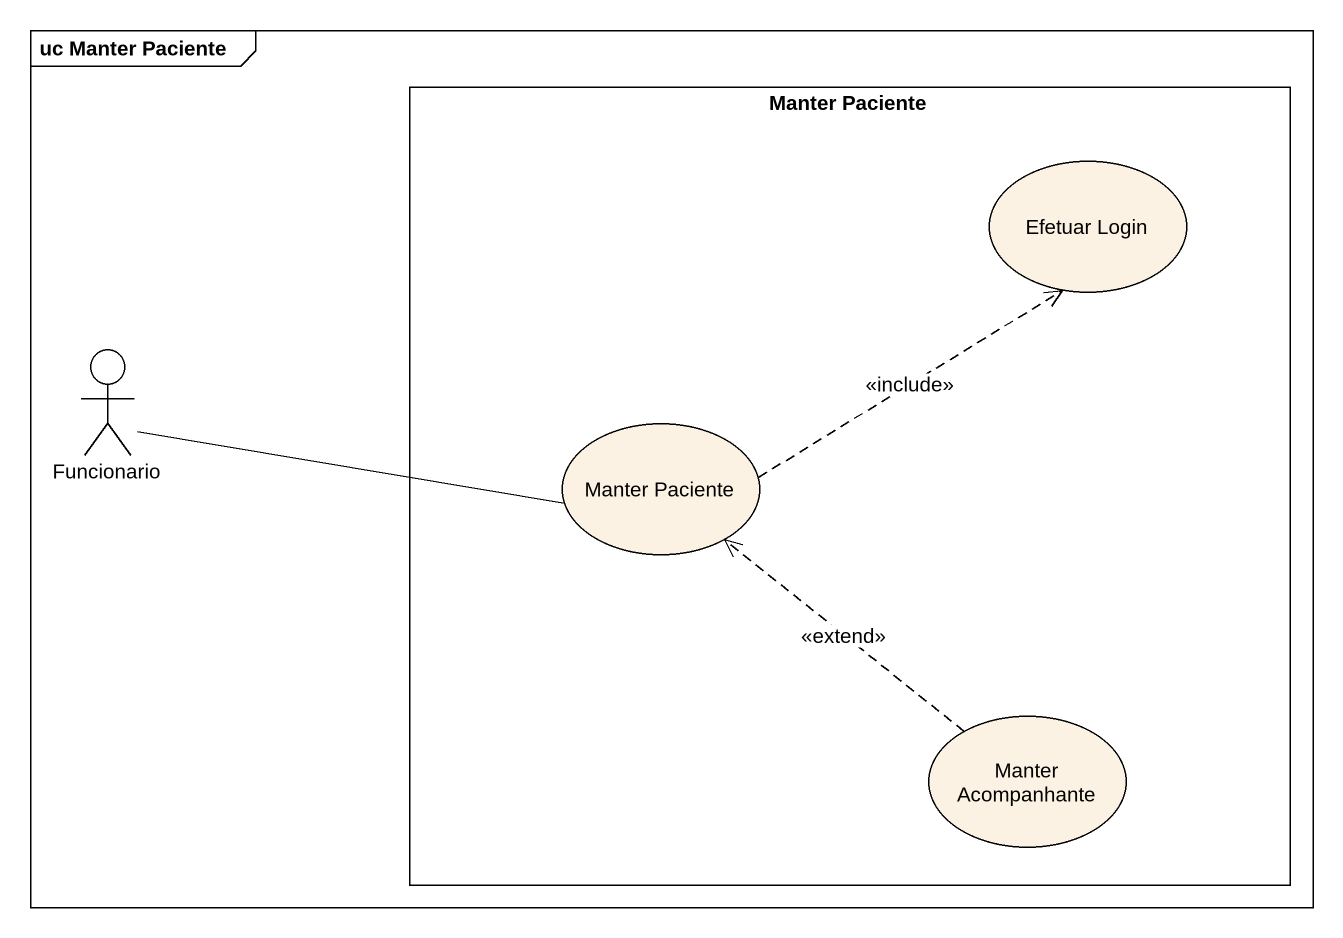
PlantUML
@startuml
mainframe uc Manter Paciente
rectangle "Manter Paciente" as Manter_Paciente {
  usecase "Efetuar Login" as Efetuar_Login
  usecase "Manter Paciente" as Manter_Paciente_2
  usecase "Manter Acompanhante" as Manter_Acompanhante
}
actor Funcionario
Funcionario -right- Manter_Paciente_2
Manter_Paciente_2 .up.> Efetuar_Login : <<include>>
Manter_Acompanhante .up.> Manter_Paciente_2 : <<extend>>
@enduml
